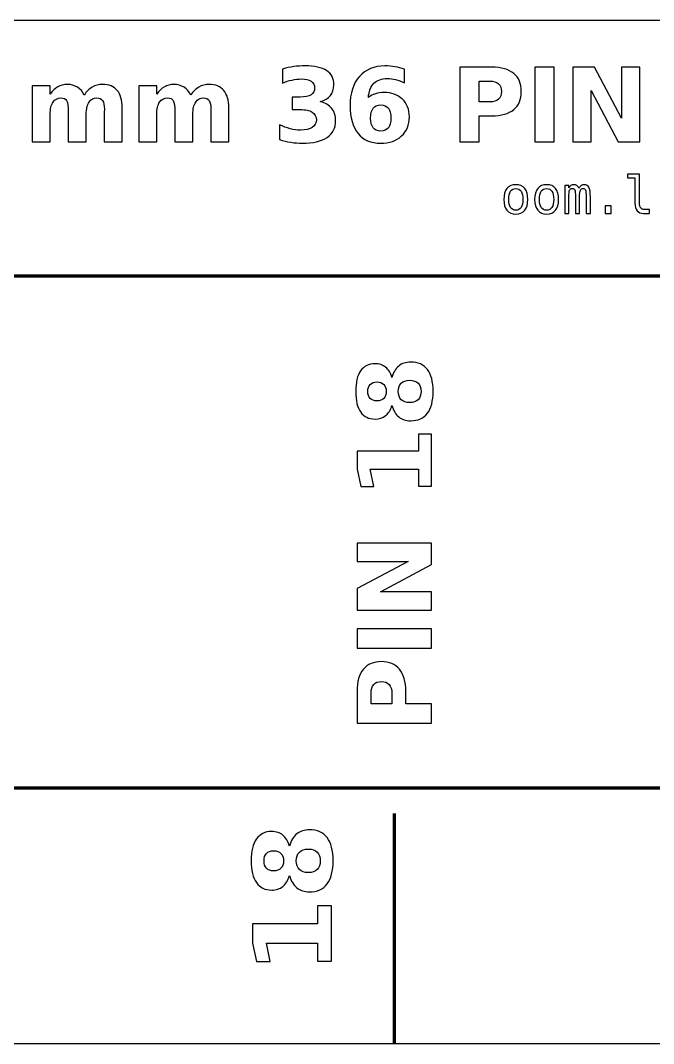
# Model space of a CAD drawing. Header units: centimetres. Extents: x -11 to 25, y -15.8 to -13.8.
# Drawn here: x 5.769 to 7.007, y -15.85 to -13.85 of the extents above; entities that cross this region are included whole.
import ezdxf

# ---------------------------------------------------------------- set-up
doc = ezdxf.new("R2010")
doc.units = ezdxf.units.CM
doc.header["$MEASUREMENT"] = 0
doc.layers.add('Layer 1', color=7, linetype='Continuous')

msp = doc.modelspace()

# ---------------------------------------------------------------- linework, layer by layer
at = {"layer": 'Layer 1', "color": 7}
msp.add_open_spline([(-10.9698, -13.85), (-10.9698, -13.85), (25.0302, -13.85), (25.0302, -13.85), (25.0302, -13.85), (25.0302, -13.85), (25.0302, -15.85), (25.0302, -15.85), (25.0302, -15.85), (25.0302, -15.85), (-10.9698, -15.85), (-10.9698, -15.85), (-10.9698, -15.85), (-10.9698, -15.85), (-10.9698, -13.85), (-10.9698, -13.85)], degree=3, knots=[0, 0, 0, 0, 0.25, 0.25, 0.25, 0.25, 0.5, 0.5, 0.5, 0.5, 0.75, 0.75, 0.75, 0.75, 1, 1, 1, 1], dxfattribs=at)
at = {"layer": 'Layer 1', "color": 250}
for points, knots in [([(6.35494, -14.00848), (6.36474, -14.01101), (6.37224, -14.01544), (6.37734, -14.02171), (6.37734, -14.02171), (6.38244, -14.02801), (6.385, -14.03598), (6.385, -14.04568), (6.385, -14.04568), (6.385, -14.06014), (6.37947, -14.07114), (6.3684, -14.07868), (6.3684, -14.07868), (6.35734, -14.08618), (6.3412, -14.08994), (6.31997, -14.08994), (6.31997, -14.08994), (6.31247, -14.08994), (6.30497, -14.08934), (6.29744, -14.08814), (6.29744, -14.08814), (6.28994, -14.08694), (6.2825, -14.08511), (6.27514, -14.08271), (6.27514, -14.08271), (6.27514, -14.08271), (6.27514, -14.05371), (6.27514, -14.05371), (6.27514, -14.05371), (6.28217, -14.05721), (6.28914, -14.05988), (6.29607, -14.06168), (6.29607, -14.06168), (6.303, -14.06344), (6.30984, -14.06434), (6.31654, -14.06434), (6.31654, -14.06434), (6.3265, -14.06434), (6.33414, -14.06261), (6.33944, -14.05918), (6.33944, -14.05918), (6.34474, -14.05571), (6.3474, -14.05078), (6.3474, -14.04431), (6.3474, -14.04431), (6.3474, -14.03768), (6.34467, -14.03264), (6.33924, -14.02924), (6.33924, -14.02924), (6.3338, -14.02581), (6.32577, -14.02411), (6.31517, -14.02411), (6.31517, -14.02411), (6.31517, -14.02411), (6.30014, -14.02411), (6.30014, -14.02411), (6.30014, -14.02411), (6.30014, -14.02411), (6.30014, -13.99988), (6.30014, -13.99988), (6.30014, -13.99988), (6.30014, -13.99988), (6.31594, -13.99988), (6.31594, -13.99988), (6.31594, -13.99988), (6.3254, -13.99988), (6.3324, -13.99841), (6.33704, -13.99544), (6.33704, -13.99544), (6.34167, -13.99248), (6.34397, -13.98798), (6.34397, -13.98194), (6.34397, -13.98194), (6.34397, -13.97634), (6.34174, -13.97201), (6.33724, -13.96898), (6.33724, -13.96898), (6.33274, -13.96591), (6.3264, -13.96438), (6.3182, -13.96438), (6.3182, -13.96438), (6.31214, -13.96438), (6.30604, -13.96504), (6.29984, -13.96641), (6.29984, -13.96641), (6.29367, -13.96778), (6.28754, -13.96981), (6.2814, -13.97248), (6.2814, -13.97248), (6.2814, -13.97248), (6.2814, -13.94494), (6.2814, -13.94494), (6.2814, -13.94494), (6.28884, -13.94284), (6.29617, -13.94128), (6.30347, -13.94024), (6.30347, -13.94024), (6.31077, -13.93921), (6.3179, -13.93868), (6.32494, -13.93868), (6.32494, -13.93868), (6.34387, -13.93868), (6.35807, -13.94178), (6.36747, -13.94801), (6.36747, -13.94801), (6.37687, -13.95421), (6.38157, -13.96358), (6.38157, -13.97608), (6.38157, -13.97608), (6.38157, -13.98458), (6.37934, -13.99158), (6.37484, -13.99701), (6.37484, -13.99701), (6.37034, -14.00244), (6.3637, -14.00628), (6.35494, -14.00848)], [0, 0, 0, 0, 0.0344828, 0.0344828, 0.0344828, 0.0344828, 0.0689655, 0.0689655, 0.0689655, 0.0689655, 0.1034483, 0.1034483, 0.1034483, 0.1034483, 0.137931, 0.137931, 0.137931, 0.137931, 0.1724138, 0.1724138, 0.1724138, 0.1724138, 0.2068966, 0.2068966, 0.2068966, 0.2068966, 0.2413793, 0.2413793, 0.2413793, 0.2413793, 0.2758621, 0.2758621, 0.2758621, 0.2758621, 0.3103448, 0.3103448, 0.3103448, 0.3103448, 0.3448276, 0.3448276, 0.3448276, 0.3448276, 0.3793103, 0.3793103, 0.3793103, 0.3793103, 0.4137931, 0.4137931, 0.4137931, 0.4137931, 0.4482759, 0.4482759, 0.4482759, 0.4482759, 0.4827586, 0.4827586, 0.4827586, 0.4827586, 0.5172414, 0.5172414, 0.5172414, 0.5172414, 0.5517241, 0.5517241, 0.5517241, 0.5517241, 0.5862069, 0.5862069, 0.5862069, 0.5862069, 0.6206897, 0.6206897, 0.6206897, 0.6206897, 0.6551724, 0.6551724, 0.6551724, 0.6551724, 0.6896552, 0.6896552, 0.6896552, 0.6896552, 0.7241379, 0.7241379, 0.7241379, 0.7241379, 0.7586207, 0.7586207, 0.7586207, 0.7586207, 0.7931034, 0.7931034, 0.7931034, 0.7931034, 0.8275862, 0.8275862, 0.8275862, 0.8275862, 0.862069, 0.862069, 0.862069, 0.862069, 0.8965517, 0.8965517, 0.8965517, 0.8965517, 0.9310345, 0.9310345, 0.9310345, 0.9310345, 0.9655172, 0.9655172, 0.9655172, 0.9655172, 1, 1, 1, 1]), ([(6.51977, -13.94511), (6.51977, -13.94511), (6.51977, -13.97208), (6.51977, -13.97208), (6.51977, -13.97208), (6.51357, -13.96914), (6.50777, -13.96698), (6.50231, -13.96558), (6.50231, -13.96558), (6.49684, -13.96418), (6.49147, -13.96348), (6.48627, -13.96348), (6.48627, -13.96348), (6.47507, -13.96348), (6.46637, -13.96658), (6.46011, -13.97281), (6.46011, -13.97281), (6.45387, -13.97901), (6.45021, -13.98824), (6.44917, -14.00048), (6.44917, -14.00048), (6.45347, -13.99731), (6.45814, -13.99491), (6.46314, -13.99331), (6.46314, -13.99331), (6.46814, -13.99171), (6.47361, -13.99091), (6.47954, -13.99091), (6.47954, -13.99091), (6.49444, -13.99091), (6.50647, -13.99528), (6.51561, -14.00401), (6.51561, -14.00401), (6.52477, -14.01271), (6.52934, -14.02414), (6.52934, -14.03828), (6.52934, -14.03828), (6.52934, -14.05391), (6.52424, -14.06641), (6.51401, -14.07584), (6.51401, -14.07584), (6.50381, -14.08524), (6.49007, -14.08994), (6.47291, -14.08994), (6.47291, -14.08994), (6.45397, -14.08994), (6.43931, -14.08354), (6.42891, -14.07074), (6.42891, -14.07074), (6.41854, -14.05798), (6.41334, -14.03981), (6.41334, -14.01631), (6.41334, -14.01631), (6.41334, -13.99224), (6.41941, -13.97331), (6.43154, -13.95954), (6.43154, -13.95954), (6.44371, -13.94578), (6.46034, -13.93888), (6.48151, -13.93888), (6.48151, -13.93888), (6.48821, -13.93888), (6.49471, -13.93941), (6.50104, -13.94044), (6.50104, -13.94044), (6.50734, -13.94148), (6.51357, -13.94304), (6.51977, -13.94511)], [0, 0, 0, 0, 0.0588235, 0.0588235, 0.0588235, 0.0588235, 0.1176471, 0.1176471, 0.1176471, 0.1176471, 0.1764706, 0.1764706, 0.1764706, 0.1764706, 0.2352941, 0.2352941, 0.2352941, 0.2352941, 0.2941176, 0.2941176, 0.2941176, 0.2941176, 0.3529412, 0.3529412, 0.3529412, 0.3529412, 0.4117647, 0.4117647, 0.4117647, 0.4117647, 0.4705882, 0.4705882, 0.4705882, 0.4705882, 0.5294118, 0.5294118, 0.5294118, 0.5294118, 0.5882353, 0.5882353, 0.5882353, 0.5882353, 0.6470588, 0.6470588, 0.6470588, 0.6470588, 0.7058824, 0.7058824, 0.7058824, 0.7058824, 0.7647059, 0.7647059, 0.7647059, 0.7647059, 0.8235294, 0.8235294, 0.8235294, 0.8235294, 0.8823529, 0.8823529, 0.8823529, 0.8823529, 0.9411765, 0.9411765, 0.9411765, 0.9411765, 1, 1, 1, 1]), ([(6.62811, -13.94131), (6.62811, -13.94131), (6.69051, -13.94131), (6.69051, -13.94131), (6.69051, -13.94131), (6.70907, -13.94131), (6.72331, -13.94544), (6.73324, -13.95368), (6.73324, -13.95368), (6.74317, -13.96191), (6.74814, -13.97364), (6.74814, -13.98888), (6.74814, -13.98888), (6.74814, -14.00414), (6.74317, -14.01591), (6.73324, -14.02414), (6.73324, -14.02414), (6.72331, -14.03238), (6.70907, -14.03651), (6.69051, -14.03651), (6.69051, -14.03651), (6.69051, -14.03651), (6.66571, -14.03651), (6.66571, -14.03651), (6.66571, -14.03651), (6.66571, -14.03651), (6.66571, -14.08711), (6.66571, -14.08711), (6.66571, -14.08711), (6.66571, -14.08711), (6.62811, -14.08711), (6.62811, -14.08711), (6.62811, -14.08711), (6.62811, -14.08711), (6.62811, -13.94131), (6.62811, -13.94131)], [0, 0, 0, 0, 0.1111111, 0.1111111, 0.1111111, 0.1111111, 0.2222222, 0.2222222, 0.2222222, 0.2222222, 0.3333333, 0.3333333, 0.3333333, 0.3333333, 0.4444444, 0.4444444, 0.4444444, 0.4444444, 0.5555556, 0.5555556, 0.5555556, 0.5555556, 0.6666667, 0.6666667, 0.6666667, 0.6666667, 0.7777778, 0.7777778, 0.7777778, 0.7777778, 0.8888889, 0.8888889, 0.8888889, 0.8888889, 1, 1, 1, 1]), ([(6.77468, -13.94131), (6.77468, -13.94131), (6.81228, -13.94131), (6.81228, -13.94131), (6.81228, -13.94131), (6.81228, -13.94131), (6.81228, -14.08711), (6.81228, -14.08711), (6.81228, -14.08711), (6.81228, -14.08711), (6.77468, -14.08711), (6.77468, -14.08711), (6.77468, -14.08711), (6.77468, -14.08711), (6.77468, -13.94131), (6.77468, -13.94131)], [0, 0, 0, 0, 0.25, 0.25, 0.25, 0.25, 0.5, 0.5, 0.5, 0.5, 0.75, 0.75, 0.75, 0.75, 1, 1, 1, 1]), ([(6.84908, -13.94131), (6.84908, -13.94131), (6.89108, -13.94131), (6.89108, -13.94131), (6.89108, -13.94131), (6.89108, -13.94131), (6.94411, -14.04131), (6.94411, -14.04131), (6.94411, -14.04131), (6.94411, -14.04131), (6.94411, -13.94131), (6.94411, -13.94131), (6.94411, -13.94131), (6.94411, -13.94131), (6.97974, -13.94131), (6.97974, -13.94131), (6.97974, -13.94131), (6.97974, -13.94131), (6.97974, -14.08711), (6.97974, -14.08711), (6.97974, -14.08711), (6.97974, -14.08711), (6.93774, -14.08711), (6.93774, -14.08711), (6.93774, -14.08711), (6.93774, -14.08711), (6.88471, -13.98711), (6.88471, -13.98711), (6.88471, -13.98711), (6.88471, -13.98711), (6.88471, -14.08711), (6.88471, -14.08711), (6.88471, -14.08711), (6.88471, -14.08711), (6.84908, -14.08711), (6.84908, -14.08711), (6.84908, -14.08711), (6.84908, -14.08711), (6.84908, -13.94131), (6.84908, -13.94131)], [0, 0, 0, 0, 0.1, 0.1, 0.1, 0.1, 0.2, 0.2, 0.2, 0.2, 0.3, 0.3, 0.3, 0.3, 0.4, 0.4, 0.4, 0.4, 0.5, 0.5, 0.5, 0.5, 0.6, 0.6, 0.6, 0.6, 0.7, 0.7, 0.7, 0.7, 0.8, 0.8, 0.8, 0.8, 0.9, 0.9, 0.9, 0.9, 1, 1, 1, 1]), ([(5.89351, -13.99591), (5.89794, -13.98914), (5.90317, -13.98398), (5.90927, -13.98044), (5.90927, -13.98044), (5.91537, -13.97688), (5.92204, -13.97511), (5.92934, -13.97511), (5.92934, -13.97511), (5.94191, -13.97511), (5.95147, -13.97898), (5.95804, -13.98674), (5.95804, -13.98674), (5.96461, -13.99448), (5.96791, -14.00574), (5.96791, -14.02051), (5.96791, -14.02051), (5.96791, -14.02051), (5.96791, -14.08711), (5.96791, -14.08711), (5.96791, -14.08711), (5.96791, -14.08711), (5.93274, -14.08711), (5.93274, -14.08711), (5.93274, -14.08711), (5.93274, -14.08711), (5.93274, -14.03008), (5.93274, -14.03008), (5.93274, -14.03008), (5.93281, -14.02924), (5.93284, -14.02838), (5.93287, -14.02744), (5.93287, -14.02744), (5.93291, -14.02654), (5.93294, -14.02524), (5.93294, -14.02354), (5.93294, -14.02354), (5.93294, -14.01581), (5.93181, -14.01018), (5.92951, -14.00671), (5.92951, -14.00671), (5.92724, -14.00321), (5.92357, -14.00148), (5.91851, -14.00148), (5.91851, -14.00148), (5.91184, -14.00148), (5.90674, -14.00421), (5.90311, -14.00968), (5.90311, -14.00968), (5.89951, -14.01514), (5.89764, -14.02304), (5.89751, -14.03341), (5.89751, -14.03341), (5.89751, -14.03341), (5.89751, -14.08711), (5.89751, -14.08711), (5.89751, -14.08711), (5.89751, -14.08711), (5.86234, -14.08711), (5.86234, -14.08711), (5.86234, -14.08711), (5.86234, -14.08711), (5.86234, -14.03008), (5.86234, -14.03008), (5.86234, -14.03008), (5.86234, -14.01798), (5.86131, -14.01018), (5.85921, -14.00671), (5.85921, -14.00671), (5.85714, -14.00321), (5.85344, -14.00148), (5.84811, -14.00148), (5.84811, -14.00148), (5.84137, -14.00148), (5.83621, -14.00424), (5.83257, -14.00974), (5.83257, -14.00974), (5.82894, -14.01524), (5.82711, -14.02308), (5.82711, -14.03331), (5.82711, -14.03331), (5.82711, -14.03331), (5.82711, -14.08711), (5.82711, -14.08711), (5.82711, -14.08711), (5.82711, -14.08711), (5.79194, -14.08711), (5.79194, -14.08711), (5.79194, -14.08711), (5.79194, -14.08711), (5.79194, -13.97774), (5.79194, -13.97774), (5.79194, -13.97774), (5.79194, -13.97774), (5.82711, -13.97774), (5.82711, -13.97774), (5.82711, -13.97774), (5.82711, -13.97774), (5.82711, -13.99378), (5.82711, -13.99378), (5.82711, -13.99378), (5.83141, -13.98758), (5.83634, -13.98294), (5.84191, -13.97981), (5.84191, -13.97981), (5.84747, -13.97668), (5.85361, -13.97511), (5.86031, -13.97511), (5.86031, -13.97511), (5.86784, -13.97511), (5.87454, -13.97694), (5.88031, -13.98058), (5.88031, -13.98058), (5.88611, -13.98424), (5.89051, -13.98934), (5.89351, -13.99591)], [0, 0, 0, 0, 0.0344828, 0.0344828, 0.0344828, 0.0344828, 0.0689655, 0.0689655, 0.0689655, 0.0689655, 0.1034483, 0.1034483, 0.1034483, 0.1034483, 0.137931, 0.137931, 0.137931, 0.137931, 0.1724138, 0.1724138, 0.1724138, 0.1724138, 0.2068966, 0.2068966, 0.2068966, 0.2068966, 0.2413793, 0.2413793, 0.2413793, 0.2413793, 0.2758621, 0.2758621, 0.2758621, 0.2758621, 0.3103448, 0.3103448, 0.3103448, 0.3103448, 0.3448276, 0.3448276, 0.3448276, 0.3448276, 0.3793103, 0.3793103, 0.3793103, 0.3793103, 0.4137931, 0.4137931, 0.4137931, 0.4137931, 0.4482759, 0.4482759, 0.4482759, 0.4482759, 0.4827586, 0.4827586, 0.4827586, 0.4827586, 0.5172414, 0.5172414, 0.5172414, 0.5172414, 0.5517241, 0.5517241, 0.5517241, 0.5517241, 0.5862069, 0.5862069, 0.5862069, 0.5862069, 0.6206897, 0.6206897, 0.6206897, 0.6206897, 0.6551724, 0.6551724, 0.6551724, 0.6551724, 0.6896552, 0.6896552, 0.6896552, 0.6896552, 0.7241379, 0.7241379, 0.7241379, 0.7241379, 0.7586207, 0.7586207, 0.7586207, 0.7586207, 0.7931034, 0.7931034, 0.7931034, 0.7931034, 0.8275862, 0.8275862, 0.8275862, 0.8275862, 0.862069, 0.862069, 0.862069, 0.862069, 0.8965517, 0.8965517, 0.8965517, 0.8965517, 0.9310345, 0.9310345, 0.9310345, 0.9310345, 0.9655172, 0.9655172, 0.9655172, 0.9655172, 1, 1, 1, 1]), ([(6.10191, -13.99591), (6.10634, -13.98914), (6.11157, -13.98398), (6.11767, -13.98044), (6.11767, -13.98044), (6.12377, -13.97688), (6.13044, -13.97511), (6.13774, -13.97511), (6.13774, -13.97511), (6.15031, -13.97511), (6.15987, -13.97898), (6.16644, -13.98674), (6.16644, -13.98674), (6.17301, -13.99448), (6.17631, -14.00574), (6.17631, -14.02051), (6.17631, -14.02051), (6.17631, -14.02051), (6.17631, -14.08711), (6.17631, -14.08711), (6.17631, -14.08711), (6.17631, -14.08711), (6.14114, -14.08711), (6.14114, -14.08711), (6.14114, -14.08711), (6.14114, -14.08711), (6.14114, -14.03008), (6.14114, -14.03008), (6.14114, -14.03008), (6.14121, -14.02924), (6.14124, -14.02838), (6.14127, -14.02744), (6.14127, -14.02744), (6.14131, -14.02654), (6.14134, -14.02524), (6.14134, -14.02354), (6.14134, -14.02354), (6.14134, -14.01581), (6.14021, -14.01018), (6.13791, -14.00671), (6.13791, -14.00671), (6.13564, -14.00321), (6.13197, -14.00148), (6.12691, -14.00148), (6.12691, -14.00148), (6.12024, -14.00148), (6.11514, -14.00421), (6.11151, -14.00968), (6.11151, -14.00968), (6.10791, -14.01514), (6.10604, -14.02304), (6.10591, -14.03341), (6.10591, -14.03341), (6.10591, -14.03341), (6.10591, -14.08711), (6.10591, -14.08711), (6.10591, -14.08711), (6.10591, -14.08711), (6.07074, -14.08711), (6.07074, -14.08711), (6.07074, -14.08711), (6.07074, -14.08711), (6.07074, -14.03008), (6.07074, -14.03008), (6.07074, -14.03008), (6.07074, -14.01798), (6.06971, -14.01018), (6.06761, -14.00671), (6.06761, -14.00671), (6.06554, -14.00321), (6.06184, -14.00148), (6.05651, -14.00148), (6.05651, -14.00148), (6.04977, -14.00148), (6.04461, -14.00424), (6.04097, -14.00974), (6.04097, -14.00974), (6.03734, -14.01524), (6.03551, -14.02308), (6.03551, -14.03331), (6.03551, -14.03331), (6.03551, -14.03331), (6.03551, -14.08711), (6.03551, -14.08711), (6.03551, -14.08711), (6.03551, -14.08711), (6.00034, -14.08711), (6.00034, -14.08711), (6.00034, -14.08711), (6.00034, -14.08711), (6.00034, -13.97774), (6.00034, -13.97774), (6.00034, -13.97774), (6.00034, -13.97774), (6.03551, -13.97774), (6.03551, -13.97774), (6.03551, -13.97774), (6.03551, -13.97774), (6.03551, -13.99378), (6.03551, -13.99378), (6.03551, -13.99378), (6.03981, -13.98758), (6.04474, -13.98294), (6.05031, -13.97981), (6.05031, -13.97981), (6.05587, -13.97668), (6.06201, -13.97511), (6.06871, -13.97511), (6.06871, -13.97511), (6.07624, -13.97511), (6.08294, -13.97694), (6.08871, -13.98058), (6.08871, -13.98058), (6.09451, -13.98424), (6.09891, -13.98934), (6.10191, -13.99591)], [0, 0, 0, 0, 0.0344828, 0.0344828, 0.0344828, 0.0344828, 0.0689655, 0.0689655, 0.0689655, 0.0689655, 0.1034483, 0.1034483, 0.1034483, 0.1034483, 0.137931, 0.137931, 0.137931, 0.137931, 0.1724138, 0.1724138, 0.1724138, 0.1724138, 0.2068966, 0.2068966, 0.2068966, 0.2068966, 0.2413793, 0.2413793, 0.2413793, 0.2413793, 0.2758621, 0.2758621, 0.2758621, 0.2758621, 0.3103448, 0.3103448, 0.3103448, 0.3103448, 0.3448276, 0.3448276, 0.3448276, 0.3448276, 0.3793103, 0.3793103, 0.3793103, 0.3793103, 0.4137931, 0.4137931, 0.4137931, 0.4137931, 0.4482759, 0.4482759, 0.4482759, 0.4482759, 0.4827586, 0.4827586, 0.4827586, 0.4827586, 0.5172414, 0.5172414, 0.5172414, 0.5172414, 0.5517241, 0.5517241, 0.5517241, 0.5517241, 0.5862069, 0.5862069, 0.5862069, 0.5862069, 0.6206897, 0.6206897, 0.6206897, 0.6206897, 0.6551724, 0.6551724, 0.6551724, 0.6551724, 0.6896552, 0.6896552, 0.6896552, 0.6896552, 0.7241379, 0.7241379, 0.7241379, 0.7241379, 0.7586207, 0.7586207, 0.7586207, 0.7586207, 0.7931034, 0.7931034, 0.7931034, 0.7931034, 0.8275862, 0.8275862, 0.8275862, 0.8275862, 0.862069, 0.862069, 0.862069, 0.862069, 0.8965517, 0.8965517, 0.8965517, 0.8965517, 0.9310345, 0.9310345, 0.9310345, 0.9310345, 0.9655172, 0.9655172, 0.9655172, 0.9655172, 1, 1, 1, 1]), ([(6.66571, -13.96854), (6.66571, -13.96854), (6.66571, -14.00928), (6.66571, -14.00928), (6.66571, -14.00928), (6.66571, -14.00928), (6.68651, -14.00928), (6.68651, -14.00928), (6.68651, -14.00928), (6.69381, -14.00928), (6.69944, -14.00751), (6.70341, -14.00394), (6.70341, -14.00394), (6.70737, -14.00041), (6.70937, -13.99538), (6.70937, -13.98888), (6.70937, -13.98888), (6.70937, -13.98234), (6.70737, -13.97734), (6.70341, -13.97381), (6.70341, -13.97381), (6.69944, -13.97031), (6.69381, -13.96854), (6.68651, -13.96854), (6.68651, -13.96854), (6.68651, -13.96854), (6.66571, -13.96854), (6.66571, -13.96854)], [0, 0, 0, 0, 0.1428571, 0.1428571, 0.1428571, 0.1428571, 0.2857143, 0.2857143, 0.2857143, 0.2857143, 0.4285714, 0.4285714, 0.4285714, 0.4285714, 0.5714286, 0.5714286, 0.5714286, 0.5714286, 0.7142857, 0.7142857, 0.7142857, 0.7142857, 0.8571429, 0.8571429, 0.8571429, 0.8571429, 1, 1, 1, 1]), ([(6.47331, -14.01514), (6.46671, -14.01514), (6.46177, -14.01728), (6.45851, -14.02154), (6.45851, -14.02154), (6.45521, -14.02581), (6.45357, -14.03221), (6.45357, -14.04071), (6.45357, -14.04071), (6.45357, -14.04924), (6.45521, -14.05564), (6.45851, -14.05991), (6.45851, -14.05991), (6.46177, -14.06418), (6.46671, -14.06631), (6.47331, -14.06631), (6.47331, -14.06631), (6.47994, -14.06631), (6.48491, -14.06418), (6.48817, -14.05991), (6.48817, -14.05991), (6.49147, -14.05564), (6.49311, -14.04924), (6.49311, -14.04071), (6.49311, -14.04071), (6.49311, -14.03221), (6.49147, -14.02581), (6.48817, -14.02154), (6.48817, -14.02154), (6.48491, -14.01728), (6.47994, -14.01514), (6.47331, -14.01514)], [0, 0, 0, 0, 0.125, 0.125, 0.125, 0.125, 0.25, 0.25, 0.25, 0.25, 0.375, 0.375, 0.375, 0.375, 0.5, 0.5, 0.5, 0.5, 0.625, 0.625, 0.625, 0.625, 0.75, 0.75, 0.75, 0.75, 0.875, 0.875, 0.875, 0.875, 1, 1, 1, 1]), ([(6.9793, -14.20728), (6.9793, -14.21132), (6.98003, -14.21435), (6.98152, -14.2164), (6.98152, -14.2164), (6.983, -14.21845), (6.98518, -14.21948), (6.98808, -14.21948), (6.98808, -14.21948), (6.98808, -14.21948), (6.99858, -14.21948), (6.99858, -14.21948), (6.99858, -14.21948), (6.99858, -14.21948), (6.99858, -14.2271), (6.99858, -14.2271), (6.99858, -14.2271), (6.99858, -14.2271), (6.98722, -14.2271), (6.98722, -14.2271), (6.98722, -14.2271), (6.98183, -14.2271), (6.97768, -14.22537), (6.97473, -14.22192), (6.97473, -14.22192), (6.97178, -14.21847), (6.97032, -14.21358), (6.97032, -14.20728), (6.97032, -14.20728), (6.97032, -14.20728), (6.97032, -14.15762), (6.97032, -14.15762), (6.97032, -14.15762), (6.97032, -14.15762), (6.95592, -14.15762), (6.95592, -14.15762), (6.95592, -14.15762), (6.95592, -14.15762), (6.95592, -14.15058), (6.95592, -14.15058), (6.95592, -14.15058), (6.95592, -14.15058), (6.9793, -14.15058), (6.9793, -14.15058), (6.9793, -14.15058), (6.9793, -14.15058), (6.9793, -14.20728), (6.9793, -14.20728)], [0, 0, 0, 0, 0.0833333, 0.0833333, 0.0833333, 0.0833333, 0.1666667, 0.1666667, 0.1666667, 0.1666667, 0.25, 0.25, 0.25, 0.25, 0.3333333, 0.3333333, 0.3333333, 0.3333333, 0.4166667, 0.4166667, 0.4166667, 0.4166667, 0.5, 0.5, 0.5, 0.5, 0.5833333, 0.5833333, 0.5833333, 0.5833333, 0.6666667, 0.6666667, 0.6666667, 0.6666667, 0.75, 0.75, 0.75, 0.75, 0.8333333, 0.8333333, 0.8333333, 0.8333333, 0.9166667, 0.9166667, 0.9166667, 0.9166667, 1, 1, 1, 1]), ([(6.73738, -14.1711), (6.74497, -14.1711), (6.75077, -14.17355), (6.75478, -14.17847), (6.75478, -14.17847), (6.7588, -14.18338), (6.76082, -14.1905), (6.76082, -14.1998), (6.76082, -14.1998), (6.76082, -14.20915), (6.75882, -14.21627), (6.75482, -14.22117), (6.75482, -14.22117), (6.7508, -14.22607), (6.745, -14.22852), (6.73738, -14.22852), (6.73738, -14.22852), (6.72978, -14.22852), (6.724, -14.22607), (6.71998, -14.22117), (6.71998, -14.22117), (6.71598, -14.21627), (6.71398, -14.20915), (6.71398, -14.1998), (6.71398, -14.1998), (6.71398, -14.1905), (6.71598, -14.18338), (6.71998, -14.17847), (6.71998, -14.17847), (6.724, -14.17355), (6.72978, -14.1711), (6.73738, -14.1711)], [0, 0, 0, 0, 0.125, 0.125, 0.125, 0.125, 0.25, 0.25, 0.25, 0.25, 0.375, 0.375, 0.375, 0.375, 0.5, 0.5, 0.5, 0.5, 0.625, 0.625, 0.625, 0.625, 0.75, 0.75, 0.75, 0.75, 0.875, 0.875, 0.875, 0.875, 1, 1, 1, 1]), ([(6.73738, -14.17872), (6.73282, -14.17872), (6.72937, -14.18048), (6.72702, -14.18403), (6.72702, -14.18403), (6.72467, -14.18758), (6.7235, -14.19285), (6.7235, -14.1998), (6.7235, -14.1998), (6.7235, -14.20673), (6.72467, -14.21198), (6.72702, -14.21555), (6.72702, -14.21555), (6.72937, -14.21912), (6.73282, -14.2209), (6.73738, -14.2209), (6.73738, -14.2209), (6.74197, -14.2209), (6.74543, -14.21912), (6.74778, -14.21555), (6.74778, -14.21555), (6.75013, -14.21198), (6.7513, -14.20673), (6.7513, -14.1998), (6.7513, -14.1998), (6.7513, -14.19285), (6.75013, -14.18758), (6.74778, -14.18403), (6.74778, -14.18403), (6.74543, -14.18048), (6.74197, -14.17872), (6.73738, -14.17872)], [0, 0, 0, 0, 0.125, 0.125, 0.125, 0.125, 0.25, 0.25, 0.25, 0.25, 0.375, 0.375, 0.375, 0.375, 0.5, 0.5, 0.5, 0.5, 0.625, 0.625, 0.625, 0.625, 0.75, 0.75, 0.75, 0.75, 0.875, 0.875, 0.875, 0.875, 1, 1, 1, 1]), ([(6.79758, -14.1711), (6.80517, -14.1711), (6.81097, -14.17355), (6.81498, -14.17847), (6.81498, -14.17847), (6.819, -14.18338), (6.82102, -14.1905), (6.82102, -14.1998), (6.82102, -14.1998), (6.82102, -14.20915), (6.81902, -14.21627), (6.81502, -14.22117), (6.81502, -14.22117), (6.811, -14.22607), (6.8052, -14.22852), (6.79758, -14.22852), (6.79758, -14.22852), (6.78998, -14.22852), (6.7842, -14.22607), (6.78018, -14.22117), (6.78018, -14.22117), (6.77618, -14.21627), (6.77418, -14.20915), (6.77418, -14.1998), (6.77418, -14.1998), (6.77418, -14.1905), (6.77618, -14.18338), (6.78018, -14.17847), (6.78018, -14.17847), (6.7842, -14.17355), (6.78998, -14.1711), (6.79758, -14.1711)], [0, 0, 0, 0, 0.125, 0.125, 0.125, 0.125, 0.25, 0.25, 0.25, 0.25, 0.375, 0.375, 0.375, 0.375, 0.5, 0.5, 0.5, 0.5, 0.625, 0.625, 0.625, 0.625, 0.75, 0.75, 0.75, 0.75, 0.875, 0.875, 0.875, 0.875, 1, 1, 1, 1]), ([(6.79758, -14.17872), (6.79302, -14.17872), (6.78957, -14.18048), (6.78722, -14.18403), (6.78722, -14.18403), (6.78487, -14.18758), (6.7837, -14.19285), (6.7837, -14.1998), (6.7837, -14.1998), (6.7837, -14.20673), (6.78487, -14.21198), (6.78722, -14.21555), (6.78722, -14.21555), (6.78957, -14.21912), (6.79302, -14.2209), (6.79758, -14.2209), (6.79758, -14.2209), (6.80217, -14.2209), (6.80563, -14.21912), (6.80798, -14.21555), (6.80798, -14.21555), (6.81033, -14.21198), (6.8115, -14.20673), (6.8115, -14.1998), (6.8115, -14.1998), (6.8115, -14.19285), (6.81033, -14.18758), (6.80798, -14.18403), (6.80798, -14.18403), (6.80563, -14.18048), (6.80217, -14.17872), (6.79758, -14.17872)], [0, 0, 0, 0, 0.125, 0.125, 0.125, 0.125, 0.25, 0.25, 0.25, 0.25, 0.375, 0.375, 0.375, 0.375, 0.5, 0.5, 0.5, 0.5, 0.625, 0.625, 0.625, 0.625, 0.75, 0.75, 0.75, 0.75, 0.875, 0.875, 0.875, 0.875, 1, 1, 1, 1]), ([(6.8607, -14.17798), (6.8618, -14.17563), (6.86322, -14.1739), (6.86493, -14.17278), (6.86493, -14.17278), (6.86663, -14.17167), (6.8687, -14.1711), (6.8711, -14.1711), (6.8711, -14.1711), (6.8755, -14.1711), (6.8786, -14.1728), (6.8804, -14.1762), (6.8804, -14.1762), (6.88222, -14.1796), (6.88312, -14.186), (6.88312, -14.19542), (6.88312, -14.19542), (6.88312, -14.19542), (6.88312, -14.2271), (6.88312, -14.2271), (6.88312, -14.2271), (6.88312, -14.2271), (6.87492, -14.2271), (6.87492, -14.2271), (6.87492, -14.2271), (6.87492, -14.2271), (6.87492, -14.1958), (6.87492, -14.1958), (6.87492, -14.1958), (6.87492, -14.18808), (6.87448, -14.1833), (6.87362, -14.18142), (6.87362, -14.18142), (6.87277, -14.17955), (6.87118, -14.17862), (6.8689, -14.17862), (6.8689, -14.17862), (6.8663, -14.17862), (6.86452, -14.17962), (6.86355, -14.18162), (6.86355, -14.18162), (6.8626, -14.18362), (6.86212, -14.18835), (6.86212, -14.1958), (6.86212, -14.1958), (6.86212, -14.1958), (6.86212, -14.2271), (6.86212, -14.2271), (6.86212, -14.2271), (6.86212, -14.2271), (6.85392, -14.2271), (6.85392, -14.2271), (6.85392, -14.2271), (6.85392, -14.2271), (6.85392, -14.1958), (6.85392, -14.1958), (6.85392, -14.1958), (6.85392, -14.18798), (6.85345, -14.18317), (6.85252, -14.18135), (6.85252, -14.18135), (6.8516, -14.17953), (6.84993, -14.17862), (6.84752, -14.17862), (6.84752, -14.17862), (6.84513, -14.17862), (6.84348, -14.17962), (6.84257, -14.18162), (6.84257, -14.18162), (6.84163, -14.18362), (6.84117, -14.18835), (6.84117, -14.1958), (6.84117, -14.1958), (6.84117, -14.1958), (6.84117, -14.2271), (6.84117, -14.2271), (6.84117, -14.2271), (6.84117, -14.2271), (6.83302, -14.2271), (6.83302, -14.2271), (6.83302, -14.2271), (6.83302, -14.2271), (6.83302, -14.17242), (6.83302, -14.17242), (6.83302, -14.17242), (6.83302, -14.17242), (6.84117, -14.17242), (6.84117, -14.17242), (6.84117, -14.17242), (6.84117, -14.17242), (6.84117, -14.1771), (6.84117, -14.1771), (6.84117, -14.1771), (6.84223, -14.17515), (6.84358, -14.17367), (6.8452, -14.17263), (6.8452, -14.17263), (6.8468, -14.17162), (6.84863, -14.1711), (6.85068, -14.1711), (6.85068, -14.1711), (6.85317, -14.1711), (6.85522, -14.17167), (6.85687, -14.1728), (6.85687, -14.1728), (6.85852, -14.17395), (6.85978, -14.17567), (6.8607, -14.17798)], [0, 0, 0, 0, 0.037037, 0.037037, 0.037037, 0.037037, 0.0740741, 0.0740741, 0.0740741, 0.0740741, 0.1111111, 0.1111111, 0.1111111, 0.1111111, 0.1481481, 0.1481481, 0.1481481, 0.1481481, 0.1851852, 0.1851852, 0.1851852, 0.1851852, 0.2222222, 0.2222222, 0.2222222, 0.2222222, 0.2592593, 0.2592593, 0.2592593, 0.2592593, 0.2962963, 0.2962963, 0.2962963, 0.2962963, 0.3333333, 0.3333333, 0.3333333, 0.3333333, 0.3703704, 0.3703704, 0.3703704, 0.3703704, 0.4074074, 0.4074074, 0.4074074, 0.4074074, 0.4444444, 0.4444444, 0.4444444, 0.4444444, 0.4814815, 0.4814815, 0.4814815, 0.4814815, 0.5185185, 0.5185185, 0.5185185, 0.5185185, 0.5555556, 0.5555556, 0.5555556, 0.5555556, 0.5925926, 0.5925926, 0.5925926, 0.5925926, 0.6296296, 0.6296296, 0.6296296, 0.6296296, 0.6666667, 0.6666667, 0.6666667, 0.6666667, 0.7037037, 0.7037037, 0.7037037, 0.7037037, 0.7407407, 0.7407407, 0.7407407, 0.7407407, 0.7777778, 0.7777778, 0.7777778, 0.7777778, 0.8148148, 0.8148148, 0.8148148, 0.8148148, 0.8518519, 0.8518519, 0.8518519, 0.8518519, 0.8888889, 0.8888889, 0.8888889, 0.8888889, 0.9259259, 0.9259259, 0.9259259, 0.9259259, 0.962963, 0.962963, 0.962963, 0.962963, 1, 1, 1, 1]), ([(6.91178, -14.2122), (6.91178, -14.2122), (6.92408, -14.2122), (6.92408, -14.2122), (6.92408, -14.2122), (6.92408, -14.2122), (6.92408, -14.2271), (6.92408, -14.2271), (6.92408, -14.2271), (6.92408, -14.2271), (6.91178, -14.2271), (6.91178, -14.2271), (6.91178, -14.2271), (6.91178, -14.2271), (6.91178, -14.2122), (6.91178, -14.2122)], [0, 0, 0, 0, 0.25, 0.25, 0.25, 0.25, 0.5, 0.5, 0.5, 0.5, 0.75, 0.75, 0.75, 0.75, 1, 1, 1, 1]), ([(6.4952, -14.60254), (6.49253, -14.61138), (6.48843, -14.61804), (6.4829, -14.62254), (6.4829, -14.62254), (6.47736, -14.62704), (6.47046, -14.62928), (6.4622, -14.62928), (6.4622, -14.62928), (6.4499, -14.62928), (6.4405, -14.62468), (6.43406, -14.61551), (6.43406, -14.61551), (6.42763, -14.60634), (6.4244, -14.59284), (6.4244, -14.57508), (6.4244, -14.57508), (6.4244, -14.55744), (6.4276, -14.54401), (6.43403, -14.53484), (6.43403, -14.53484), (6.44043, -14.52568), (6.44983, -14.52108), (6.4622, -14.52108), (6.4622, -14.52108), (6.47046, -14.52108), (6.47736, -14.52334), (6.4829, -14.52784), (6.4829, -14.52784), (6.48843, -14.53238), (6.49253, -14.53908), (6.4952, -14.54791), (6.4952, -14.54791), (6.49793, -14.53801), (6.50236, -14.53054), (6.50853, -14.52551), (6.50853, -14.52551), (6.51466, -14.52048), (6.52243, -14.51794), (6.53183, -14.51794), (6.53183, -14.51794), (6.54626, -14.51794), (6.5572, -14.52274), (6.56456, -14.53234), (6.56456, -14.53234), (6.57196, -14.54194), (6.57566, -14.55621), (6.57566, -14.57508), (6.57566, -14.57508), (6.57566, -14.59404), (6.57196, -14.60834), (6.56456, -14.61801), (6.56456, -14.61801), (6.5572, -14.62768), (6.54626, -14.63251), (6.53183, -14.63251), (6.53183, -14.63251), (6.52243, -14.63251), (6.51466, -14.62998), (6.50853, -14.62494), (6.50853, -14.62494), (6.50236, -14.61991), (6.49793, -14.61244), (6.4952, -14.60254)], [0, 0, 0, 0, 0.0625, 0.0625, 0.0625, 0.0625, 0.125, 0.125, 0.125, 0.125, 0.1875, 0.1875, 0.1875, 0.1875, 0.25, 0.25, 0.25, 0.25, 0.3125, 0.3125, 0.3125, 0.3125, 0.375, 0.375, 0.375, 0.375, 0.4375, 0.4375, 0.4375, 0.4375, 0.5, 0.5, 0.5, 0.5, 0.5625, 0.5625, 0.5625, 0.5625, 0.625, 0.625, 0.625, 0.625, 0.6875, 0.6875, 0.6875, 0.6875, 0.75, 0.75, 0.75, 0.75, 0.8125, 0.8125, 0.8125, 0.8125, 0.875, 0.875, 0.875, 0.875, 0.9375, 0.9375, 0.9375, 0.9375, 1, 1, 1, 1]), ([(6.466, -14.59374), (6.4718, -14.59374), (6.47626, -14.59214), (6.47936, -14.58891), (6.47936, -14.58891), (6.4825, -14.58568), (6.48406, -14.58108), (6.48406, -14.57508), (6.48406, -14.57508), (6.48406, -14.56921), (6.4825, -14.56468), (6.47936, -14.56151), (6.47936, -14.56151), (6.47626, -14.55831), (6.4718, -14.55671), (6.466, -14.55671), (6.466, -14.55671), (6.4602, -14.55671), (6.45576, -14.55831), (6.45266, -14.56151), (6.45266, -14.56151), (6.44956, -14.56468), (6.44803, -14.56921), (6.44803, -14.57508), (6.44803, -14.57508), (6.44803, -14.58108), (6.4496, -14.58568), (6.45273, -14.58891), (6.45273, -14.58891), (6.45583, -14.59214), (6.46026, -14.59374), (6.466, -14.59374)], [0, 0, 0, 0, 0.125, 0.125, 0.125, 0.125, 0.25, 0.25, 0.25, 0.25, 0.375, 0.375, 0.375, 0.375, 0.5, 0.5, 0.5, 0.5, 0.625, 0.625, 0.625, 0.625, 0.75, 0.75, 0.75, 0.75, 0.875, 0.875, 0.875, 0.875, 1, 1, 1, 1]), ([(6.5076, -14.57508), (6.5076, -14.58211), (6.50953, -14.58754), (6.51336, -14.59131), (6.51336, -14.59131), (6.5172, -14.59508), (6.5227, -14.59698), (6.52986, -14.59698), (6.52986, -14.59698), (6.53703, -14.59698), (6.5425, -14.59508), (6.54633, -14.59131), (6.54633, -14.59131), (6.55013, -14.58754), (6.55203, -14.58211), (6.55203, -14.57508), (6.55203, -14.57508), (6.55203, -14.56811), (6.55013, -14.56278), (6.54633, -14.55904), (6.54633, -14.55904), (6.5425, -14.55534), (6.53703, -14.55348), (6.52986, -14.55348), (6.52986, -14.55348), (6.52263, -14.55348), (6.51713, -14.55534), (6.5133, -14.55904), (6.5133, -14.55904), (6.5095, -14.56278), (6.5076, -14.56811), (6.5076, -14.57508)], [0, 0, 0, 0, 0.125, 0.125, 0.125, 0.125, 0.25, 0.25, 0.25, 0.25, 0.375, 0.375, 0.375, 0.375, 0.5, 0.5, 0.5, 0.5, 0.625, 0.625, 0.625, 0.625, 0.75, 0.75, 0.75, 0.75, 0.875, 0.875, 0.875, 0.875, 1, 1, 1, 1]), ([(6.54686, -14.76045), (6.54686, -14.76045), (6.54686, -14.72725), (6.54686, -14.72725), (6.54686, -14.72725), (6.54686, -14.72725), (6.45263, -14.72725), (6.45263, -14.72725), (6.45263, -14.72725), (6.45263, -14.72725), (6.45966, -14.76131), (6.45966, -14.76131), (6.45966, -14.76131), (6.45966, -14.76131), (6.43406, -14.76131), (6.43406, -14.76131), (6.43406, -14.76131), (6.43406, -14.76131), (6.42703, -14.72745), (6.42703, -14.72745), (6.42703, -14.72745), (6.42703, -14.72745), (6.42703, -14.69171), (6.42703, -14.69171), (6.42703, -14.69171), (6.42703, -14.69171), (6.54686, -14.69171), (6.54686, -14.69171), (6.54686, -14.69171), (6.54686, -14.69171), (6.54686, -14.65851), (6.54686, -14.65851), (6.54686, -14.65851), (6.54686, -14.65851), (6.57283, -14.65851), (6.57283, -14.65851), (6.57283, -14.65851), (6.57283, -14.65851), (6.57283, -14.76045), (6.57283, -14.76045), (6.57283, -14.76045), (6.57283, -14.76045), (6.54686, -14.76045), (6.54686, -14.76045)], [0, 0, 0, 0, 0.0909091, 0.0909091, 0.0909091, 0.0909091, 0.1818182, 0.1818182, 0.1818182, 0.1818182, 0.2727273, 0.2727273, 0.2727273, 0.2727273, 0.3636364, 0.3636364, 0.3636364, 0.3636364, 0.4545455, 0.4545455, 0.4545455, 0.4545455, 0.5454545, 0.5454545, 0.5454545, 0.5454545, 0.6363636, 0.6363636, 0.6363636, 0.6363636, 0.7272727, 0.7272727, 0.7272727, 0.7272727, 0.8181818, 0.8181818, 0.8181818, 0.8181818, 0.9090909, 0.9090909, 0.9090909, 0.9090909, 1, 1, 1, 1]), ([(6.42703, -15.00251), (6.42703, -15.00251), (6.42703, -14.96051), (6.42703, -14.96051), (6.42703, -14.96051), (6.42703, -14.96051), (6.52703, -14.90748), (6.52703, -14.90748), (6.52703, -14.90748), (6.52703, -14.90748), (6.42703, -14.90748), (6.42703, -14.90748), (6.42703, -14.90748), (6.42703, -14.90748), (6.42703, -14.87185), (6.42703, -14.87185), (6.42703, -14.87185), (6.42703, -14.87185), (6.57283, -14.87185), (6.57283, -14.87185), (6.57283, -14.87185), (6.57283, -14.87185), (6.57283, -14.91385), (6.57283, -14.91385), (6.57283, -14.91385), (6.57283, -14.91385), (6.47283, -14.96688), (6.47283, -14.96688), (6.47283, -14.96688), (6.47283, -14.96688), (6.57283, -14.96688), (6.57283, -14.96688), (6.57283, -14.96688), (6.57283, -14.96688), (6.57283, -15.00251), (6.57283, -15.00251), (6.57283, -15.00251), (6.57283, -15.00251), (6.42703, -15.00251), (6.42703, -15.00251)], [0, 0, 0, 0, 0.1, 0.1, 0.1, 0.1, 0.2, 0.2, 0.2, 0.2, 0.3, 0.3, 0.3, 0.3, 0.4, 0.4, 0.4, 0.4, 0.5, 0.5, 0.5, 0.5, 0.6, 0.6, 0.6, 0.6, 0.7, 0.7, 0.7, 0.7, 0.8, 0.8, 0.8, 0.8, 0.9, 0.9, 0.9, 0.9, 1, 1, 1, 1]), ([(6.42703, -15.07691), (6.42703, -15.07691), (6.42703, -15.03931), (6.42703, -15.03931), (6.42703, -15.03931), (6.42703, -15.03931), (6.57283, -15.03931), (6.57283, -15.03931), (6.57283, -15.03931), (6.57283, -15.03931), (6.57283, -15.07691), (6.57283, -15.07691), (6.57283, -15.07691), (6.57283, -15.07691), (6.42703, -15.07691), (6.42703, -15.07691)], [0, 0, 0, 0, 0.25, 0.25, 0.25, 0.25, 0.5, 0.5, 0.5, 0.5, 0.75, 0.75, 0.75, 0.75, 1, 1, 1, 1]), ([(6.42703, -15.22348), (6.42703, -15.22348), (6.42703, -15.16108), (6.42703, -15.16108), (6.42703, -15.16108), (6.42703, -15.14252), (6.43116, -15.12828), (6.4394, -15.11835), (6.4394, -15.11835), (6.44763, -15.10842), (6.45936, -15.10345), (6.4746, -15.10345), (6.4746, -15.10345), (6.48986, -15.10345), (6.50163, -15.10842), (6.50986, -15.11835), (6.50986, -15.11835), (6.5181, -15.12828), (6.52223, -15.14252), (6.52223, -15.16108), (6.52223, -15.16108), (6.52223, -15.16108), (6.52223, -15.18588), (6.52223, -15.18588), (6.52223, -15.18588), (6.52223, -15.18588), (6.57283, -15.18588), (6.57283, -15.18588), (6.57283, -15.18588), (6.57283, -15.18588), (6.57283, -15.22348), (6.57283, -15.22348), (6.57283, -15.22348), (6.57283, -15.22348), (6.42703, -15.22348), (6.42703, -15.22348)], [0, 0, 0, 0, 0.1111111, 0.1111111, 0.1111111, 0.1111111, 0.2222222, 0.2222222, 0.2222222, 0.2222222, 0.3333333, 0.3333333, 0.3333333, 0.3333333, 0.4444444, 0.4444444, 0.4444444, 0.4444444, 0.5555556, 0.5555556, 0.5555556, 0.5555556, 0.6666667, 0.6666667, 0.6666667, 0.6666667, 0.7777778, 0.7777778, 0.7777778, 0.7777778, 0.8888889, 0.8888889, 0.8888889, 0.8888889, 1, 1, 1, 1]), ([(6.45426, -15.18588), (6.45426, -15.18588), (6.495, -15.18588), (6.495, -15.18588), (6.495, -15.18588), (6.495, -15.18588), (6.495, -15.16508), (6.495, -15.16508), (6.495, -15.16508), (6.495, -15.15778), (6.49323, -15.15215), (6.48966, -15.14818), (6.48966, -15.14818), (6.48613, -15.14422), (6.4811, -15.14222), (6.4746, -15.14222), (6.4746, -15.14222), (6.46806, -15.14222), (6.46306, -15.14422), (6.45953, -15.14818), (6.45953, -15.14818), (6.45603, -15.15215), (6.45426, -15.15778), (6.45426, -15.16508), (6.45426, -15.16508), (6.45426, -15.16508), (6.45426, -15.18588), (6.45426, -15.18588)], [0, 0, 0, 0, 0.1428571, 0.1428571, 0.1428571, 0.1428571, 0.2857143, 0.2857143, 0.2857143, 0.2857143, 0.4285714, 0.4285714, 0.4285714, 0.4285714, 0.5714286, 0.5714286, 0.5714286, 0.5714286, 0.7142857, 0.7142857, 0.7142857, 0.7142857, 0.8571429, 0.8571429, 0.8571429, 0.8571429, 1, 1, 1, 1]), ([(6.29501, -15.52172), (6.29218, -15.53107), (6.28785, -15.53813), (6.28199, -15.54289), (6.28199, -15.54289), (6.27613, -15.54765), (6.26883, -15.55002), (6.26008, -15.55002), (6.26008, -15.55002), (6.24706, -15.55002), (6.23712, -15.54515), (6.23031, -15.53545), (6.23031, -15.53545), (6.2235, -15.52574), (6.22008, -15.51146), (6.22008, -15.49265), (6.22008, -15.49265), (6.22008, -15.47399), (6.22346, -15.45977), (6.23027, -15.45007), (6.23027, -15.45007), (6.23704, -15.44037), (6.24699, -15.4355), (6.26008, -15.4355), (6.26008, -15.4355), (6.26883, -15.4355), (6.27613, -15.4379), (6.28199, -15.44266), (6.28199, -15.44266), (6.28785, -15.44746), (6.29218, -15.45455), (6.29501, -15.4639), (6.29501, -15.4639), (6.2979, -15.45342), (6.30259, -15.44552), (6.30912, -15.44019), (6.30912, -15.44019), (6.31561, -15.43487), (6.32383, -15.43219), (6.33378, -15.43219), (6.33378, -15.43219), (6.34905, -15.43219), (6.36062, -15.43727), (6.36842, -15.44743), (6.36842, -15.44743), (6.37625, -15.45759), (6.38017, -15.47269), (6.38017, -15.49265), (6.38017, -15.49265), (6.38017, -15.51273), (6.37625, -15.52786), (6.36842, -15.53809), (6.36842, -15.53809), (6.36062, -15.54832), (6.34905, -15.55344), (6.33378, -15.55344), (6.33378, -15.55344), (6.32383, -15.55344), (6.31561, -15.55076), (6.30912, -15.54543), (6.30912, -15.54543), (6.30259, -15.5401), (6.2979, -15.5322), (6.29501, -15.52172)], [0, 0, 0, 0, 0.0625, 0.0625, 0.0625, 0.0625, 0.125, 0.125, 0.125, 0.125, 0.1875, 0.1875, 0.1875, 0.1875, 0.25, 0.25, 0.25, 0.25, 0.3125, 0.3125, 0.3125, 0.3125, 0.375, 0.375, 0.375, 0.375, 0.4375, 0.4375, 0.4375, 0.4375, 0.5, 0.5, 0.5, 0.5, 0.5625, 0.5625, 0.5625, 0.5625, 0.625, 0.625, 0.625, 0.625, 0.6875, 0.6875, 0.6875, 0.6875, 0.75, 0.75, 0.75, 0.75, 0.8125, 0.8125, 0.8125, 0.8125, 0.875, 0.875, 0.875, 0.875, 0.9375, 0.9375, 0.9375, 0.9375, 1, 1, 1, 1]), ([(6.2641, -15.51241), (6.27024, -15.51241), (6.27497, -15.51072), (6.27825, -15.50729), (6.27825, -15.50729), (6.28157, -15.50387), (6.28322, -15.499), (6.28322, -15.49265), (6.28322, -15.49265), (6.28322, -15.48644), (6.28157, -15.48165), (6.27825, -15.4783), (6.27825, -15.4783), (6.27497, -15.47491), (6.27024, -15.47322), (6.2641, -15.47322), (6.2641, -15.47322), (6.25796, -15.47322), (6.25327, -15.47491), (6.24999, -15.4783), (6.24999, -15.4783), (6.24671, -15.48165), (6.24509, -15.48644), (6.24509, -15.49265), (6.24509, -15.49265), (6.24509, -15.499), (6.24675, -15.50387), (6.25006, -15.50729), (6.25006, -15.50729), (6.25334, -15.51072), (6.25804, -15.51241), (6.2641, -15.51241)], [0, 0, 0, 0, 0.125, 0.125, 0.125, 0.125, 0.25, 0.25, 0.25, 0.25, 0.375, 0.375, 0.375, 0.375, 0.5, 0.5, 0.5, 0.5, 0.625, 0.625, 0.625, 0.625, 0.75, 0.75, 0.75, 0.75, 0.875, 0.875, 0.875, 0.875, 1, 1, 1, 1]), ([(6.30813, -15.49265), (6.30813, -15.5001), (6.31018, -15.50585), (6.31423, -15.50983), (6.31423, -15.50983), (6.31829, -15.51382), (6.32411, -15.51583), (6.3317, -15.51583), (6.3317, -15.51583), (6.33928, -15.51583), (6.34507, -15.51382), (6.34912, -15.50983), (6.34912, -15.50983), (6.35315, -15.50585), (6.35516, -15.5001), (6.35516, -15.49265), (6.35516, -15.49265), (6.35516, -15.48528), (6.35315, -15.47964), (6.34912, -15.47568), (6.34912, -15.47568), (6.34507, -15.47177), (6.33928, -15.46979), (6.3317, -15.46979), (6.3317, -15.46979), (6.32404, -15.46979), (6.31822, -15.47177), (6.31416, -15.47568), (6.31416, -15.47568), (6.31014, -15.47964), (6.30813, -15.48528), (6.30813, -15.49265)], [0, 0, 0, 0, 0.125, 0.125, 0.125, 0.125, 0.25, 0.25, 0.25, 0.25, 0.375, 0.375, 0.375, 0.375, 0.5, 0.5, 0.5, 0.5, 0.625, 0.625, 0.625, 0.625, 0.75, 0.75, 0.75, 0.75, 0.875, 0.875, 0.875, 0.875, 1, 1, 1, 1]), ([(6.34969, -15.68884), (6.34969, -15.68884), (6.34969, -15.6537), (6.34969, -15.6537), (6.34969, -15.6537), (6.34969, -15.6537), (6.24996, -15.6537), (6.24996, -15.6537), (6.24996, -15.6537), (6.24996, -15.6537), (6.2574, -15.68976), (6.2574, -15.68976), (6.2574, -15.68976), (6.2574, -15.68976), (6.23031, -15.68976), (6.23031, -15.68976), (6.23031, -15.68976), (6.23031, -15.68976), (6.22286, -15.65391), (6.22286, -15.65391), (6.22286, -15.65391), (6.22286, -15.65391), (6.22286, -15.6161), (6.22286, -15.6161), (6.22286, -15.6161), (6.22286, -15.6161), (6.34969, -15.6161), (6.34969, -15.6161), (6.34969, -15.6161), (6.34969, -15.6161), (6.34969, -15.58096), (6.34969, -15.58096), (6.34969, -15.58096), (6.34969, -15.58096), (6.37717, -15.58096), (6.37717, -15.58096), (6.37717, -15.58096), (6.37717, -15.58096), (6.37717, -15.68884), (6.37717, -15.68884), (6.37717, -15.68884), (6.37717, -15.68884), (6.34969, -15.68884), (6.34969, -15.68884)], [0, 0, 0, 0, 0.0909091, 0.0909091, 0.0909091, 0.0909091, 0.1818182, 0.1818182, 0.1818182, 0.1818182, 0.2727273, 0.2727273, 0.2727273, 0.2727273, 0.3636364, 0.3636364, 0.3636364, 0.3636364, 0.4545455, 0.4545455, 0.4545455, 0.4545455, 0.5454545, 0.5454545, 0.5454545, 0.5454545, 0.6363636, 0.6363636, 0.6363636, 0.6363636, 0.7272727, 0.7272727, 0.7272727, 0.7272727, 0.8181818, 0.8181818, 0.8181818, 0.8181818, 0.9090909, 0.9090909, 0.9090909, 0.9090909, 1, 1, 1, 1])]:
    msp.add_open_spline(points, degree=3, knots=knots, dxfattribs=at)
at = {"layer": 'Layer 1', "color": 250, "lineweight": 100}
msp.add_open_spline([(-10.76247, -15.35), (-10.76247, -15.35), (-10.76247, -14.35), (-10.76247, -14.35), (-10.76247, -14.35), (-10.76247, -14.35), (24.83753, -14.35), (24.83753, -14.35), (24.83753, -14.35), (24.83753, -14.35), (24.83753, -15.35), (24.83753, -15.35), (24.83753, -15.35), (24.83753, -15.35), (-10.76247, -15.35), (-10.76247, -15.35)], degree=3, knots=[0, 0, 0, 0, 0.25, 0.25, 0.25, 0.25, 0.5, 0.5, 0.5, 0.5, 0.75, 0.75, 0.75, 0.75, 1, 1, 1, 1], dxfattribs=at)
at = {"layer": 'Layer 1', "color": 250, "lineweight": 106}
msp.add_open_spline([(6.50003, -15.85), (6.50003, -15.85), (6.50001, -15.40001), (6.50001, -15.40001)], degree=3, dxfattribs=at)

doc.saveas('drawing.dxf')
